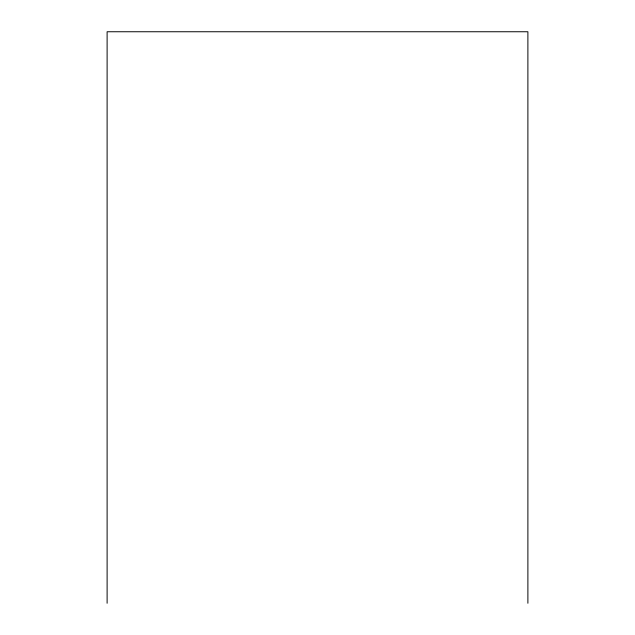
<?xml version="1.0" encoding="UTF-8"?>
<svg xmlns="http://www.w3.org/2000/svg" width="635" height="635" viewBox="0 0 635 635"><rect width="100%" height="100%" fill="white"/><g stroke="black" fill="none" stroke-linecap="round" stroke-linejoin="round"><path stroke-width="0.95" d="M527.891 603.25L527.891 31.75L107.109 31.75L107.109 603.25"/></g></svg>
